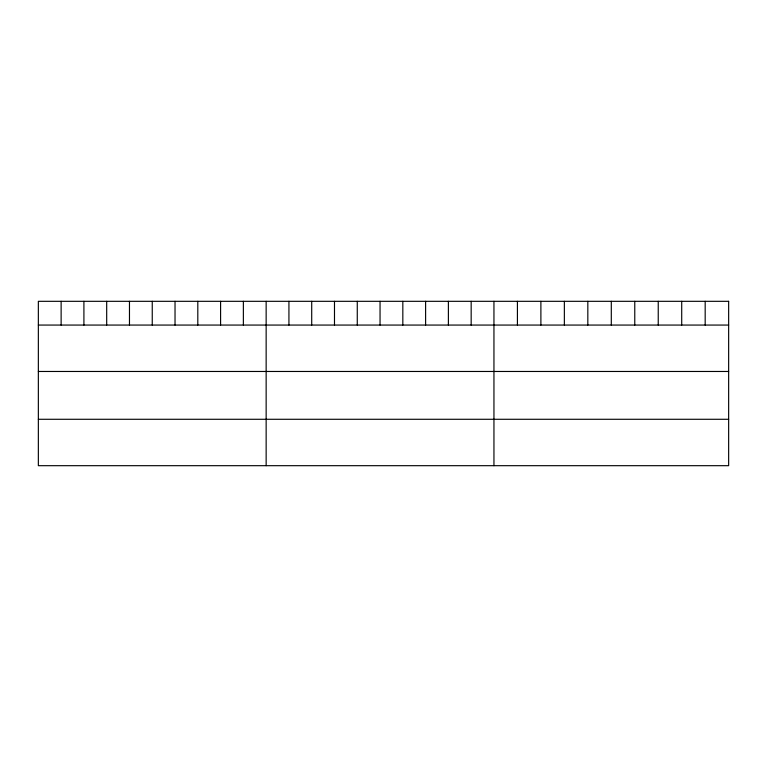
<?xml version="1.0" encoding="UTF-8"?>
<svg xmlns="http://www.w3.org/2000/svg" width="767" height="767" viewBox="0 0 767 767"><rect width="100%" height="100%" fill="white"/><g stroke="black" fill="none" stroke-linecap="round" stroke-linejoin="round"><path stroke-width="1.15" d="M38.35 325.064L728.65 325.064M38.35 371.468L728.65 371.468M38.35 419.281L728.65 419.281M705.18 301.316L705.18 325.064M681.71 301.316L681.71 325.064M658.239 301.316L658.239 325.064M634.769 301.316L634.769 325.064M611.299 301.316L611.299 325.064M587.829 301.316L587.829 325.064M564.359 301.316L564.359 325.064M540.888 301.316L540.888 325.064M517.418 301.316L517.418 325.064M493.948 301.316L493.948 465.684M471.168 301.316L471.168 325.064M448.388 301.316L448.388 325.064M425.608 301.316L425.608 325.064M402.828 301.316L402.828 325.064M380.048 301.316L380.048 325.064M357.269 301.316L357.269 325.064M334.489 301.316L334.489 325.064M311.709 301.316L311.709 325.064M288.929 301.316L288.929 325.064M266.149 301.316L266.149 465.684M243.369 301.316L243.369 325.064M220.589 301.316L220.589 325.064M197.809 301.316L197.809 325.064M175.029 301.316L175.029 325.064M152.25 301.316L152.25 325.064M129.47 301.316L129.47 325.064M106.69 301.316L106.69 325.064M83.91 301.316L83.91 325.064M61.13 301.316L61.13 325.064M728.65 301.316L38.35 301.316L38.35 465.684L728.65 465.684L728.65 301.316"/></g></svg>
